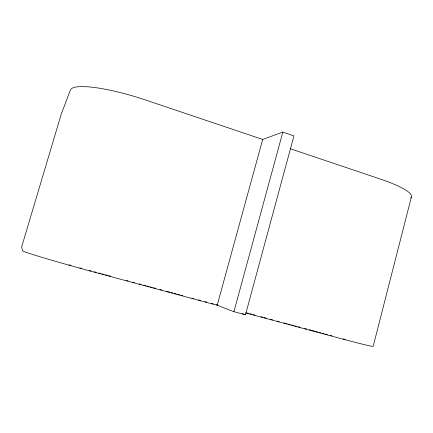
<?xml version="1.0" encoding="UTF-8"?>
<svg xmlns="http://www.w3.org/2000/svg" width="433" height="433" viewBox="0 0 433 433"><rect width="100%" height="100%" fill="white"/><g stroke="black" fill="none" stroke-linecap="round" stroke-linejoin="round"><path stroke-width="0.65" d="M411.35 197.15L373.197 346.281A62.244 1.494 15.7 0 1 338.638 338L245.484 312.897M245.468 314.791L293.942 135.913L282.83 132.114L262.685 139.442L145.347 99.926A66.249 12.925 17.2 0 0 70.476 89.983L61.345 113.809L21.65 246.918L22.57 250.772A67.451 1.77 15.3 0 0 95.471 272.476L217.177 305.27L233.923 311.69L245.468 314.791L242.328 313.606M233.923 311.69L282.83 132.114M217.177 305.27L262.685 139.442M94.226 271.778L96.18 272.303M98.784 273.007L100.743 273.532M102.042 273.883L103.996 274.414M105.3 274.766L107.254 275.291M108.559 275.642L110.512 276.167M126.149 280.384L128.103 280.909M132.66 282.137L134.614 282.668M139.177 283.896L141.131 284.421M143.74 285.125L145.694 285.65M146.993 286.002L148.947 286.532M150.251 286.884L152.205 287.409M153.509 287.761L155.463 288.286M160.026 289.515L161.98 290.045M166.537 291.274L169.796 292.151M171.1 292.502L173.054 293.027M174.358 293.379L176.312 293.904M177.611 294.256L179.571 294.786M180.87 295.138L182.823 295.663M191.943 298.12L193.903 298.651M198.46 299.88L200.414 300.405M204.977 301.633L206.931 302.164M211.488 303.392L213.442 303.917M216.051 304.621L218.005 305.146M246.669 312.875L248.623 313.4M249.928 313.752L251.882 314.277M253.186 314.629L255.14 315.159M261.002 316.74L262.955 317.265M264.26 317.616L266.214 318.141M270.771 319.37L272.725 319.9M277.288 321.129L279.242 321.654M283.804 322.883L287.057 323.765M288.362 324.117L290.316 324.642M291.62 324.994L293.574 325.519M294.878 325.87L296.832 326.395M298.137 326.747L300.091 327.278M304.648 328.506L306.602 329.031M309.211 329.735L314.423 331.142M315.722 331.489L317.681 332.019M318.98 332.371L320.934 332.896M322.239 333.248L324.193 333.773M325.497 334.124L327.451 334.649M330.054 335.353L332.014 335.884M290.321 148.746L379.985 178.943A61.226 10.939 13.7 0 1 410.793 197.908M91.19 270.955A56.133 1.472 15.3 0 1 89.355 270.457M81.81 268.39A56.133 1.472 15.3 0 1 79.856 267.848M70.942 265.359A56.133 1.472 15.3 0 1 69.085 264.834M345.215 339.391A51.814 1.245 15.7 0 1 343.261 338.882"/></g></svg>
